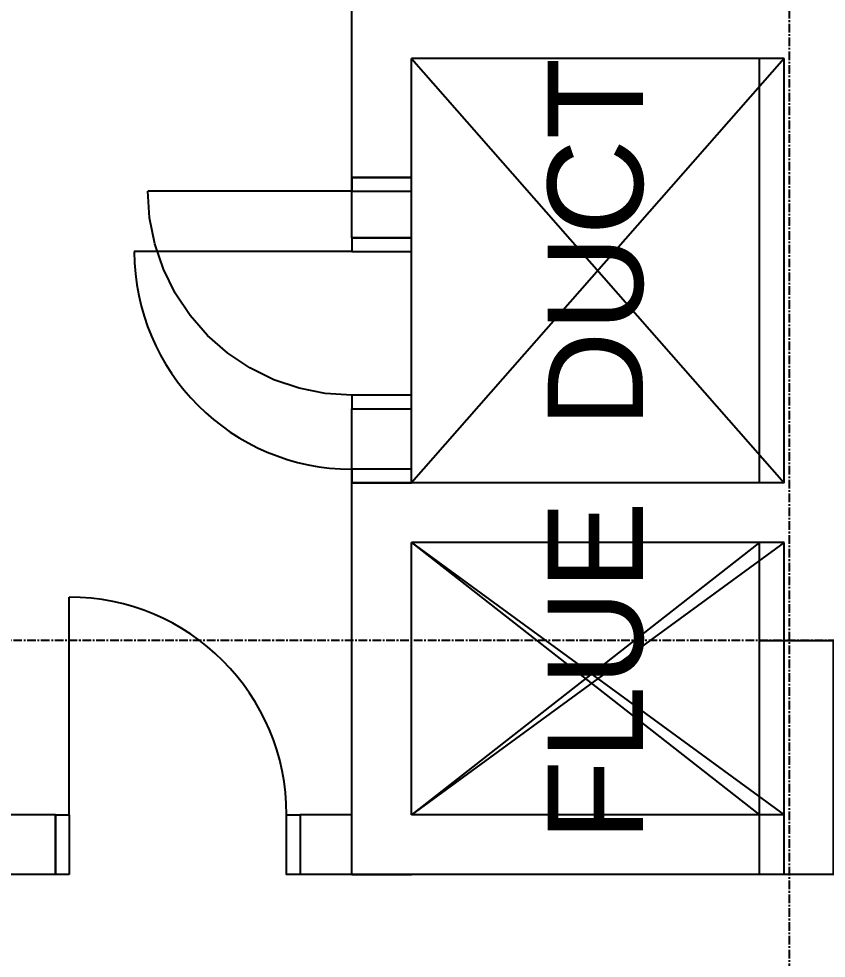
# Model space of a CAD drawing. Header units: millimetres. Extents: x -49883 to 118742, y -18440 to 67826.
# Drawn here: x -14368 to -11398, y -3392 to 61 of the extents above; entities that cross this region are included whole.
import ezdxf

# ---------------------------------------------------------------- set-up
doc = ezdxf.new("R2010")
doc.units = ezdxf.units.MM
doc.linetypes.add('PCENTRE', pattern=[50.8, 31.75, -6.35, 6.35, -6.35])
doc.linetypes.add('PCENTRE2', pattern=[28.575, 19.05, -3.175, 3.175, -3.175])
for name, color, linetype in [('Boundaries_and_building_grids', 140, 'PCENTRE2'), ('Fourth Floor - Doors Windows and Openings', 1, 'Continuous'), ('Fourth Floor - Structural Members', 5, 'Continuous'), ('Fourth Floor - Text and Leaders', 1, 'Continuous'), ('Fourth Floor - Walls', 3, 'Continuous'), ('Third Floor - Doors Windows and Openings', 1, 'Continuous'), ('Third Floor - Structural Members', 5, 'Continuous'), ('Third Floor - Walls', 3, 'Continuous')]:
    doc.layers.add(name, color=color, linetype=linetype)
doc.styles.add('Arial1', font='arial.ttf')

msp = doc.modelspace()

# ---------------------------------------------------------------- linework, layer by layer
at = {"layer": 'Boundaries_and_building_grids', "color": 140, "linetype": 'PCENTRE', "lineweight": -3}
for p, q in [((-11532.8, -11774.3), (-11532.8, 60101.6)), ((25217.2, -2224.3), (-27282.8, -2224.3))]:
    msp.add_line(p, q, dxfattribs=at)
at = {"layer": 'Fourth Floor - Doors Windows and Openings', "color": 1, "linetype": 'Continuous'}
for p, q in [((-13142.8, -794.3, 13800), (-13942.8, -794.3, 13800)), ((-14182.8, -2864.3, 13800), (-14182.8, -2064.3, 13800))]:
    msp.add_line(p, q, dxfattribs=at)
at = {"layer": 'Fourth Floor - Doors Windows and Openings', "color": 1, "linetype": 'Continuous', "elevation": 13800}
for points in [[(-12922.8, -794.3), (-12922.8, -744.3), (-13142.8, -744.3), (-13142.8, -794.3), (-12922.8, -794.3)], [(-12922.8, -1644.3), (-12922.8, -1594.3), (-13142.8, -1594.3), (-13142.8, -1644.3), (-12922.8, -1644.3)], [(-14182.8, -3084.3), (-14232.8, -3084.3), (-14232.8, -2864.3), (-14182.8, -2864.3), (-14182.8, -3084.3)], [(-13332.8, -3084.3), (-13382.8, -3084.3), (-13382.8, -2864.3), (-13332.8, -2864.3), (-13332.8, -3084.3)]]:
    msp.add_lwpolyline(points, dxfattribs=at)
at = {"layer": 'Fourth Floor - Doors Windows and Openings', "color": 1, "linetype": 'Continuous'}
for centre, start, end in [((-13142.8, -794.3, 13800), 180, 270), ((-14182.8, -2864.3, 13800), 0, 90)]:
    msp.add_arc(centre, 800, start, end, dxfattribs=at)
at = {"layer": 'Fourth Floor - Structural Members', "color": 8, "linetype": 'Continuous'}
for p, q in [((-12922.8, -1864.3, 13800), (-11642.8, -2864.3, 13800)), ((-11642.8, -1864.3, 13800), (-12922.8, -2864.3, 13800))]:
    msp.add_line(p, q, dxfattribs=at)
at = {"layer": 'Fourth Floor - Structural Members', "color": 5, "linetype": 'Continuous'}
msp.add_line((-11642.8, -2224.3, 13800), (-11422.8, -2224.3, 13800), dxfattribs=at)
at = {"layer": 'Fourth Floor - Structural Members', "color": 5, "linetype": 'Continuous', "lineweight": -3, "elevation": 13800}
msp.add_lwpolyline([(-11372.8, -2224.3), (-11372.8, -3084.3), (-11642.8, -3084.3), (-11642.8, -2224.3)], close=True, dxfattribs=at)
at = {"layer": 'Fourth Floor - Walls', "color": 3, "linetype": 'Continuous'}
for p, q in [((-13142.8, -744.3, 13800), (-13142.8, 135.7, 13800)), ((-12922.8, -744.3, 13800), (-12922.8, -84.3, 13800)), ((-11642.8, -84.3, 13800), (-12922.8, -84.3, 13800)), ((-11642.8, -1644.3, 13800), (-11642.8, -84.3, 13800)), ((-13142.8, -744.3, 13800), (-12922.8, -744.3, 13800)), ((-11642.8, -1644.3, 13800), (-13142.8, -1644.3, 13800)), ((-13142.8, -2864.3, 13800), (-13142.8, -1644.3, 13800)), ((-11642.8, -1864.3, 13800), (-12922.8, -1864.3, 13800)), ((-12922.8, -2864.3, 13800), (-12922.8, -1864.3, 13800)), ((-11642.8, -2224.3, 13800), (-11642.8, -1864.3, 13800)), ((-11642.8, -2224.3, 13800), (-11372.8, -2224.3, 13800)), ((-14232.8, -2864.3, 13800), (-14422.8, -2864.3, 13800)), ((-14232.8, -2864.3, 13800), (-14232.8, -3084.3, 13800)), ((-13142.8, -2864.3, 13800), (-13332.8, -2864.3, 13800)), ((-13332.8, -2864.3, 13800), (-13332.8, -3084.3, 13800)), ((-11642.8, -2864.3, 13800), (-12922.8, -2864.3, 13800)), ((-11642.8, -3084.3, 13800), (-11642.8, -2864.3, 13800)), ((-14232.8, -3084.3, 13800), (-14422.8, -3084.3, 13800)), ((-11642.8, -3084.3, 13800), (-13332.8, -3084.3, 13800)), ((-13142.8, -3084.3, 13800), (-12922.8, -3084.3, 13800))]:
    msp.add_line(p, q, dxfattribs=at)
at = {"layer": 'Third Floor - Doors Windows and Openings'}
for p, q in [((-13886.4, -670.3, 10350), (-13892.8, -572.4, 10350)), ((-13867.2, -766.5, 10350), (-13886.4, -670.3, 10350)), ((-13835.7, -859.4, 10350), (-13867.2, -766.5, 10350)), ((-13792.3, -947.4, 10350), (-13835.7, -859.4, 10350)), ((-13737.8, -1029, 10350), (-13792.3, -947.4, 10350)), ((-13673.1, -1102.7, 10350), (-13737.8, -1029, 10350)), ((-13599.4, -1167.4, 10350), (-13673.1, -1102.7, 10350)), ((-13517.8, -1221.9, 10350), (-13599.4, -1167.4, 10350)), ((-13429.8, -1265.3, 10350), (-13517.8, -1221.9, 10350)), ((-13336.9, -1296.8, 10350), (-13429.8, -1265.3, 10350)), ((-13240.7, -1316, 10350), (-13336.9, -1296.8, 10350)), ((-13142.8, -1322.4, 10350), (-13240.7, -1316, 10350))]:
    msp.add_line(p, q, dxfattribs=at)
at = {"layer": 'Third Floor - Doors Windows and Openings', "linetype": 'Continuous'}
msp.add_line((-13142.8, -572.4, 10350), (-13892.8, -572.4, 10350), dxfattribs=at)
at = {"layer": 'Third Floor - Doors Windows and Openings', "linetype": 'Continuous', "elevation": 10350}
for points in [[(-12922.8, -522.4), (-13142.8, -522.4), (-13142.8, -572.4), (-12922.8, -572.4), (-12922.8, -522.4)], [(-12922.8, -1322.4), (-13142.8, -1322.4), (-13142.8, -1372.4), (-12922.8, -1372.4), (-12922.8, -1322.4)]]:
    msp.add_lwpolyline(points, dxfattribs=at)
at = {"layer": 'Third Floor - Structural Members', "color": 8, "linetype": 'Continuous'}
for p, q in [((-12922.8, -84.3, 10350), (-11552.8, -1644.3, 10350)), ((-11552.8, -84.3, 10350), (-12922.8, -1644.3, 10350)), ((-12922.8, -1644.3, 10350), (-12922.8, -84.3, 10350)), ((-12922.8, -1864.3, 10350), (-11552.8, -2864.3, 10350)), ((-11552.8, -1864.3, 10350), (-12922.8, -2864.3, 10350))]:
    msp.add_line(p, q, dxfattribs=at)
at = {"layer": 'Third Floor - Structural Members', "color": 5, "linetype": 'Continuous', "elevation": 10350}
msp.add_lwpolyline([(-11552.8, -3084.3), (-11552.8, -2224.3), (-11332.8, -2224.3), (-11332.8, -3084.3)], close=True, dxfattribs=at)
at = {"layer": 'Third Floor - Walls', "color": 3, "linetype": 'Continuous'}
for p, q in [((-13142.8, -522.4, 10350), (-13142.8, 3135.7, 10350)), ((-11552.8, -84.3, 10350), (-12922.8, -84.3, 10350)), ((-12922.8, -522.4, 10350), (-12922.8, -84.3, 10350)), ((-11552.8, -1644.3, 10350), (-11552.8, -84.3, 10350)), ((-13142.8, -522.4, 10350), (-12922.8, -522.4, 10350)), ((-13142.8, -3084.3, 10350), (-13142.8, -1372.4, 10350)), ((-13142.8, -1372.4, 10350), (-12922.8, -1372.4, 10350)), ((-12922.8, -1644.3, 10350), (-12922.8, -1372.4, 10350)), ((-11552.8, -1644.3, 10350), (-12922.8, -1644.3, 10350)), ((-12922.8, -2864.3, 10350), (-12922.8, -1864.3, 10350)), ((-11552.8, -1864.3, 10350), (-12922.8, -1864.3, 10350)), ((-11552.8, -2224.3, 10350), (-11552.8, -1864.3, 10350)), ((-11552.8, -2224.3, 10350), (-11332.8, -2224.3, 10350)), ((-11552.8, -2864.3, 10350), (-12922.8, -2864.3, 10350)), ((-11552.8, -3084.3, 10350), (-11552.8, -2864.3, 10350)), ((-11552.8, -3084.3, 10350), (-13142.8, -3084.3, 10350))]:
    msp.add_line(p, q, dxfattribs=at)

# ---------------------------------------------------------------- texts
at = {"layer": 'Fourth Floor - Text and Leaders', "color": 1, "char_height": 350, "attachment_point": 7, "rotation": 90, "style": 'Arial1'}
for s, insert in [('DUCT', (-12067.4, -1441.1, 13800)), ('FLUE', (-12067.4, -2961.9, 13800))]:
    msp.add_mtext(s, dxfattribs=dict(at, insert=insert))

doc.saveas('drawing.dxf')
